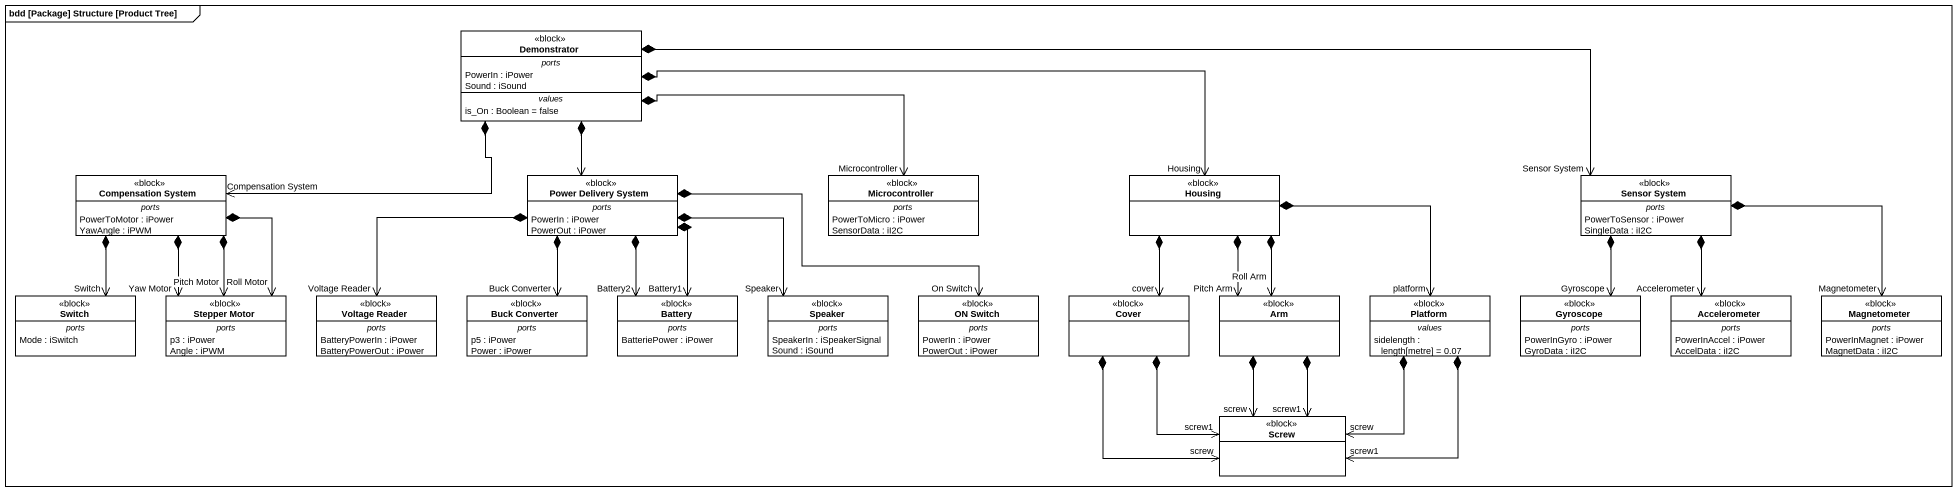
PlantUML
@startuml
mainframe bdd [Package] Structure [Product Tree]
hide circle
hide empty members
class Demonstrator <<block>> {
  -- ports --
  PowerIn : iPower
  Sound : iSound
  -- values --
  is_On : Boolean = false
}
class "Compensation System" as Compensation_System <<block>> {
  -- ports --
  PowerToMotor : iPower
  YawAngle : iPWM
}
class "Power Delivery System" as Power_Delivery_System <<block>> {
  -- ports --
  PowerIn : iPower
  PowerOut : iPower
}
class Microcontroller <<block>> {
  -- ports --
  PowerToMicro : iPower
  SensorData : iI2C
}
class Housing <<block>>
class "Sensor System" as Sensor_System <<block>> {
  -- ports --
  PowerToSensor : iPower
  SingleData : iI2C
}
class Switch <<block>> {
  -- ports --
  Mode : iSwitch
}
class "Stepper Motor" as Stepper_Motor <<block>> {
  -- ports --
  p3 : iPower
  Angle : iPWM
}
class "Voltage Reader" as Voltage_Reader <<block>> {
  -- ports --
  BatteryPowerIn : iPower
  BatteryPowerOut : iPower
}
class "Buck Converter" as Buck_Converter <<block>> {
  -- ports --
  p5 : iPower
  Power : iPower
}
class Battery <<block>> {
  -- ports --
  BatteriePower : iPower
}
class Speaker <<block>> {
  -- ports --
  SpeakerIn : iSpeakerSignal
  Sound : iSound
}
class "ON Switch" as ON_Switch <<block>> {
  -- ports --
  PowerIn : iPower
  PowerOut : iPower
}
class Cover <<block>>
class Arm <<block>>
class Platform <<block>> {
  -- values --
  sidelength : length[metre] = 0.07
}
class Gyroscope <<block>> {
  -- ports --
  PowerInGyro : iPower
  GyroData : iI2C
}
class Accelerometer <<block>> {
  -- ports --
  PowerInAccel : iPower
  AccelData : iI2C
}
class Magnetometer <<block>> {
  -- ports --
  PowerInMagnet : iPower
  MagnetData : iI2C
}
class Screw <<block>>
Demonstrator *-left-> "Compensation System" Compensation_System
Demonstrator *--> Power_Delivery_System
Demonstrator *-right-> "Microcontroller" Microcontroller
Demonstrator *-right-> "Housing" Housing
Demonstrator *-right-> "Sensor System" Sensor_System
Compensation_System *--> "Switch" Switch
Compensation_System *--> "Yaw Motor" Stepper_Motor
Compensation_System *--> "Pitch Motor" Stepper_Motor
Compensation_System *--> "Roll Motor" Stepper_Motor
Power_Delivery_System *-left-> "Voltage Reader" Voltage_Reader
Power_Delivery_System *--> "Buck Converter" Buck_Converter
Power_Delivery_System *--> "Battery2" Battery
Power_Delivery_System *--> "Battery1" Battery
Power_Delivery_System *-right-> "Speaker" Speaker
Power_Delivery_System *-right-> "On Switch" ON_Switch
Housing *--> "cover" Cover
Housing *--> "Pitch Arm" Arm
Housing *--> "Roll Arm" Arm
Housing *-right-> "platform" Platform
Sensor_System *--> "Gyroscope" Gyroscope
Sensor_System *--> "Accelerometer" Accelerometer
Sensor_System *-right-> "Magnetometer" Magnetometer
Cover *--> "screw" Screw
Cover *--> "screw1" Screw
Arm *--> "screw" Screw
Arm *--> "screw1" Screw
Platform *--> "screw" Screw
Platform *--> "screw1" Screw
@enduml
